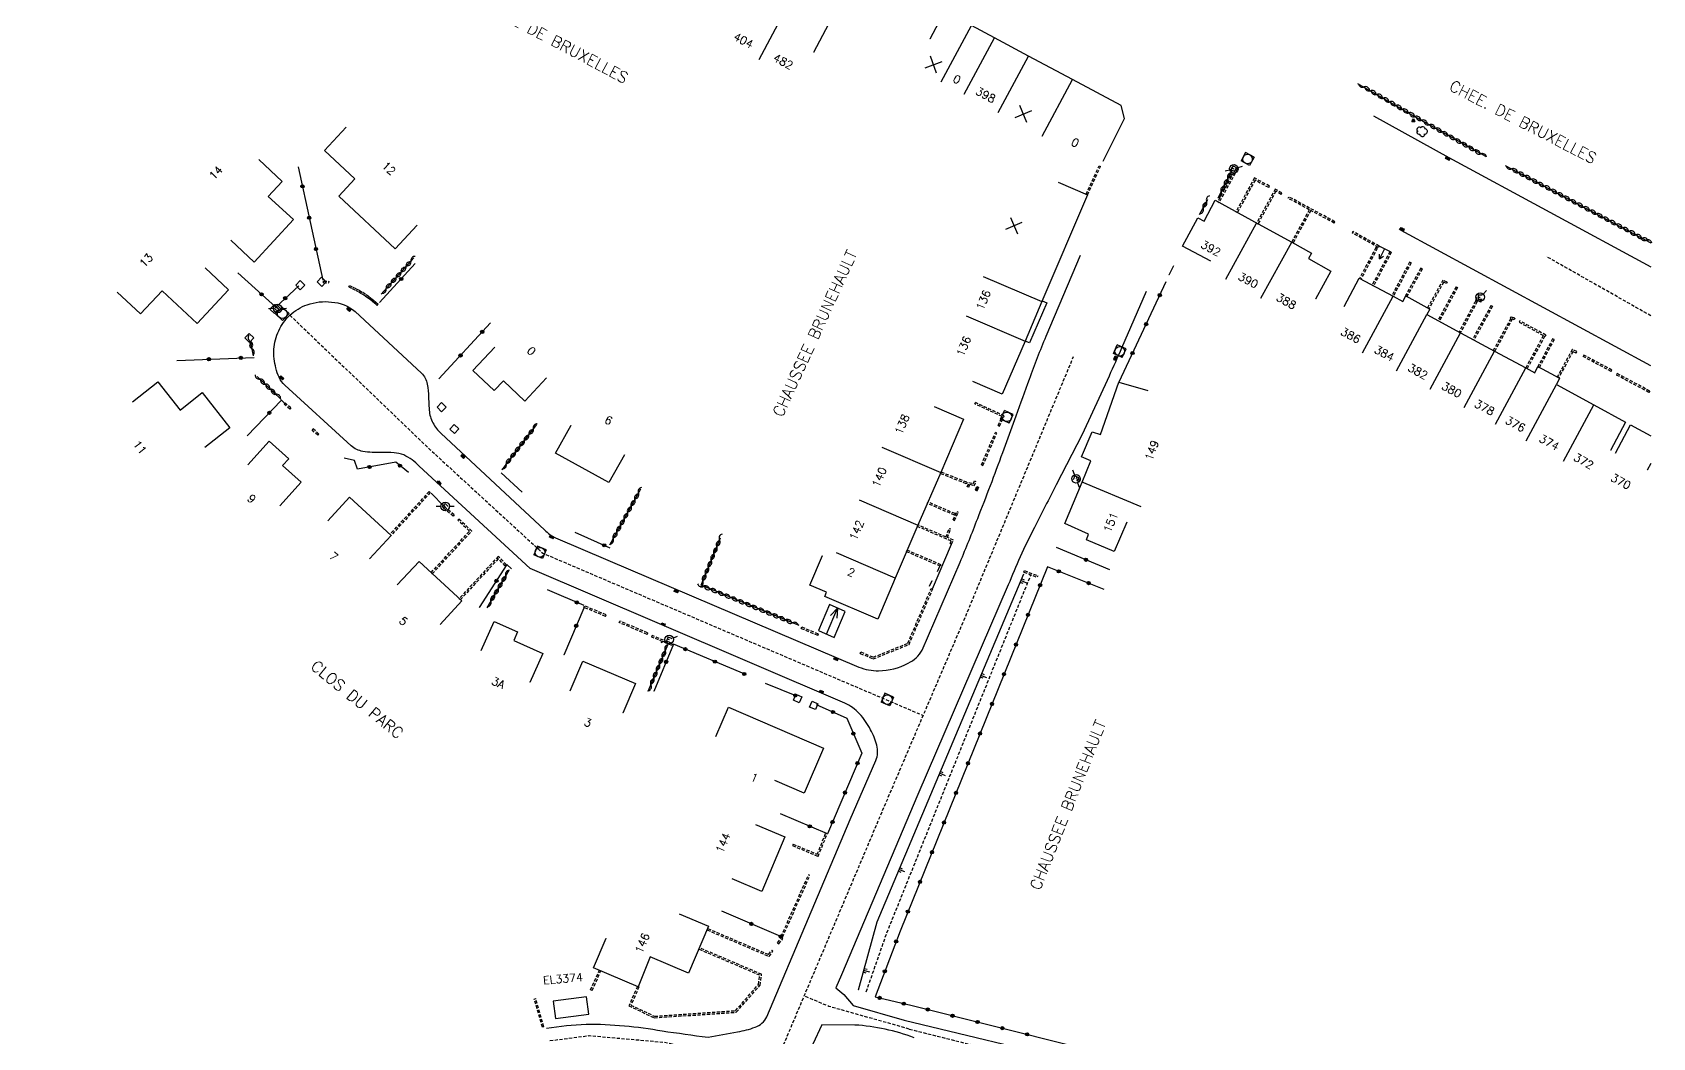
# Model space of a CAD drawing. Header units: millimetres. Extents: x 126999 to 128001, y 153000 to 154000.
# Drawn here: x 127747.2 to 128000.3, y 153275.6 to 153432.6 of the extents above; entities that cross this region are included whole.
import ezdxf
from ezdxf.enums import TextEntityAlignment as Align

# ---------------------------------------------------------------- set-up
doc = ezdxf.new("R2010")
doc.units = ezdxf.units.MM
doc.linetypes.add('DASHED', pattern=[0.75, 0.5, -0.25])
doc.layers.get('0').update_dxf_attribs({"linetype": 'CONTINUOUS'})
for name, color, linetype in [('W0001', 6, 'DASHED'), ('W0008', 7, 'CONTINUOUS'), ('W0100', 7, 'CONTINUOUS'), ('W0112', 1, 'DASHED'), ('W0211', 2, 'CONTINUOUS'), ('W0220', 5, 'DASHED'), ('W0300', 7, 'CONTINUOUS'), ('W0310', 3, 'CONTINUOUS'), ('W0322', 7, 'CONTINUOUS'), ('W0400', 7, 'CONTINUOUS'), ('W0420', 7, 'CONTINUOUS'), ('W0471', 7, 'CONTINUOUS'), ('W0851', 7, 'CONTINUOUS'), ('W0984', 7, 'CONTINUOUS'), ('W0989', 7, 'CONTINUOUS'), ('W0991', 7, 'CONTINUOUS'), ('W1102', 7, 'CONTINUOUS')]:
    doc.layers.add(name, color=color, linetype=linetype)
doc.styles.get("Standard").update_dxf_attribs({"font": 'romans.shx', "width": 0.85})

# ---------------------------------------------------------------- blocks, each defined once
blk = doc.blocks.new('t211o')
at = {"color": 0, "linetype": 'Continuous'}
for p, q in [((-0.29, 0.5), (-0.29, 0)), ((0, 1), (0, 0)), ((0.29, 0.5), (0.29, 0))]:
    blk.add_line(p, q, dxfattribs=at)
blk = doc.blocks.new('t991o')
at = {"color": 0, "linetype": 'Continuous'}
for p, q in [((-1, 1), (1, -1)), ((-1, -1), (1, 1))]:
    blk.add_line(p, q, dxfattribs=at)
blk = doc.blocks.new('t310o')
at = {"color": 0, "linetype": 'Continuous'}
for centre, start, end in [((-0.5, 0.38), 216.8699, 323.1304), ((0.5, -0.37), 36.8699, 143.1303)]:
    blk.add_arc(centre, 0.625, start, end, dxfattribs=at)
blk = doc.blocks.new('t322o')
at = {"color": 0, "linetype": 'Continuous'}
for radius in [0.25, 0.15]:
    blk.add_circle((0, 0), radius, dxfattribs=at)
blk = doc.blocks.new('T420')
for p, q in [((0.75, 0.75), (-0.75, 0.75)), ((-0.75, 0.75), (-0.75, -0.75)), ((0.75, 0.75), (0.75, -0.75)), ((0.75, -0.75), (-0.75, -0.75))]:
    blk.add_line(p, q)
blk.add_ellipse((0, 0), major_axis=(-0.53, 0.53), ratio=1, start_param=3.926991, end_param=10.210176)
blk = doc.blocks.new('T471')
for p, q in [((-0.333334, 0.333334), (-0.333334, -0.333334)), ((-0.333334, 0.333334), (0.333334, 0.333334)), ((-0.333334, 0), (0, 0)), ((0.500001, 0.500001), (1.000002, 1.000002)), ((-0.500001, -0.500001), (-1.000002, -1.000002)), ((-0.333334, -0.333334), (0.333334, -0.333334))]:
    blk.add_line(p, q)
blk.add_ellipse((0, 0), major_axis=(0.471405, 0.471405), ratio=1, start_param=5.4977871438, end_param=11.780972451)
blk = doc.blocks.new('T400')
for p, q in [((-0.15, 0.3), (0.15, 0.3)), ((-0.15, -0.25), (-0.15, 0.3)), ((-0.15, 0.15), (0.15, 0.15)), ((-0.15, 0), (0.15, 0)), ((0.15, 0.3), (0.15, -0.25)), ((-0.15, -0.15), (0.15, -0.15)), ((-0.15, -0.25), (-0.15, -0.3)), ((-0.15, -0.3), (0.15, -0.3)), ((0.15, -0.3), (0.15, -0.25))]:
    blk.add_line(p, q)
blk = doc.blocks.new('t112o')
at = {"color": 0, "linetype": 'Continuous'}
for p, q in [((-0.5, 0.5), (0.5, 0.5)), ((-0.5, -0.5), (-0.5, 0.5)), ((0.5, 0.5), (0.5, -0.5)), ((0.5, -0.5), (-0.5, -0.5))]:
    blk.add_line(p, q, dxfattribs=at)
blk = doc.blocks.new('T300')
for p, q in [((-0.8, 0.51), (-0.86, 0.34)), ((-0.86, 0.34), (-0.86, 0.17)), ((-0.86, 0.17), (-0.74, 0.06)), ((-0.69, 0.63), (-0.8, 0.51)), ((-0.8, -0.06), (-0.74, 0.06)), ((-0.74, 0.06), (-0.69, 0.11)), ((-0.57, 0.69), (-0.69, 0.63)), ((-0.46, 0.69), (-0.57, 0.69)), ((-0.29, 0.63), (-0.46, 0.69)), ((-0.29, 0.63), (-0.17, 0.74)), ((-0.23, 0.57), (-0.29, 0.63)), ((-0.17, 0.74), (-0.06, 0.8)), ((-0.06, 0.8), (0.06, 0.8)), ((0.06, 0.8), (0.23, 0.74)), ((0.23, 0.74), (0.34, 0.63)), ((0.34, 0.63), (0.4, 0.51)), ((0.46, 0.46), (0.34, 0.46)), ((0.4, 0.51), (0.4, 0.46)), ((0.57, 0.4), (0.46, 0.46)), ((0.57, 0.4), (0.69, 0.29)), ((0.69, 0.29), (0.74, 0.17)), ((0.74, 0.06), (0.69, -0.17)), ((0.74, 0.17), (0.74, 0.06)), ((-0.8, -0.17), (-0.8, -0.06)), ((-0.8, -0.23), (-0.8, -0.17)), ((-0.74, -0.34), (-0.8, -0.23)), ((-0.69, -0.4), (-0.74, -0.34)), ((-0.51, -0.46), (-0.69, -0.4)), ((-0.4, -0.46), (-0.51, -0.46)), ((-0.4, -0.46), (-0.34, -0.46)), ((-0.34, -0.46), (-0.34, -0.4)), ((-0.34, -0.51), (-0.34, -0.46)), ((-0.29, -0.63), (-0.34, -0.51)), ((-0.17, -0.74), (-0.29, -0.63)), ((-0.06, -0.8), (-0.17, -0.74)), ((0.06, -0.8), (-0.06, -0.8)), ((0.17, -0.74), (0.06, -0.8)), ((0.23, -0.69), (0.17, -0.74)), ((0.29, -0.46), (0.23, -0.46)), ((0.29, -0.63), (0.23, -0.69)), ((0.46, -0.4), (0.29, -0.46)), ((0.34, -0.51), (0.29, -0.63)), ((0.34, -0.51), (0.34, -0.46)), ((0.57, -0.34), (0.46, -0.4)), ((0.63, -0.29), (0.57, -0.34)), ((0.69, -0.17), (0.63, -0.29))]:
    blk.add_line(p, q)
blk = doc.blocks.new('T851')
for p, q in [((-0.25, -0.15), (0, 0.32)), ((0, 0.32), (0.25, -0.15)), ((-0.25, -0.15), (0.25, -0.15))]:
    blk.add_line(p, q)
for major_axis in [(-0.106, 0.106), (-0.0354, 0.0354), (-0.0236, 0.0236)]:
    blk.add_ellipse((0, 0), major_axis=major_axis, ratio=1, start_param=3.926991, end_param=10.210176)

msp = doc.modelspace()

# ---------------------------------------------------------------- linework, layer by layer
at = {"layer": 'W0001', "flags": 128}
for points in [[(128000, 153388.32), (127983.76, 153397.54), (127983.76, 153397.54), (127983.76, 153397.54)], [(127787.38, 153388.43), (127809.3, 153367.41), (127826.89, 153351.26), (127875.16, 153330.67), (127886.32, 153325.91), (127886.32, 153325.91)], [(127747.15, 153000), (127793.26, 153107.71), (127823.53, 153178.23), (127862.83, 153270.5), (127867.73, 153282.11), (127880.22, 153311.63), (127892.87, 153341.22), (127909.81, 153381.98)], [(127884.15, 153276.94), (127871.58, 153280.48), (127867.73, 153282.11), (127867.73, 153282.11)], [(127828, 153275.13), (127834.15, 153275.92), (127845.8, 153274.89), (127853.59, 153273.43), (127862.83, 153270.5), (127862.83, 153270.5)]]:
    msp.add_lwpolyline(points, dxfattribs=at)
at = {"layer": 'W0001'}
msp.add_lwpolyline([(127884.15, 153276.94), (127909.97, 153270.46), (127948.17, 153261.25), (127978.7, 153253.83), (128000, 153248)], dxfattribs=at)
at = {"layer": 'W0008', "flags": 128}
for points in [[(127956.65, 153419.54), (127968.45, 153413.06), (128000, 153395.97)], [(128000, 153380.53), (127961.01, 153401.67), (127960.65, 153401.86), (127960.65, 153401.86)], [(127904.89, 153390.65), (127905.61, 153390.35), (127902.9, 153384.1), (127902.23, 153384.38), (127902.23, 153384.38)], [(127887.79, 153345.69), (127890.75, 153352.67), (127890.75, 153352.67)], [(127883.36, 153278.34), (127910.17, 153271.87), (127949.67, 153262.36), (127981.08, 153254.51), (128000, 153249.5)]]:
    msp.add_lwpolyline(points, dxfattribs=at)
for points in [[(127827.49, 153277.07, -0.0256), (127833.67, 153277.72, -0.0445), (127845.54, 153276.65, 0.0027), (127852.7, 153275.67, 0.0046), (127857.33, 153276.51, 0.0504), (127860.05, 153277.23, 0.1998), (127861.89, 153278.87), (127874.93, 153309.66), (127878.93, 153318.88, 0.1613), (127879.07, 153321.26, 0.0669), (127878.1, 153323.68, 0.0633), (127876.37, 153326.18, 0.1057), (127874.05, 153327.85), (127844.76, 153340.39), (127824.9, 153348.89), (127807.6, 153364.85, 0.0908), (127805.16, 153366.59, 0.0682), (127803.65, 153366.94, 0.0295), (127801.7, 153366.99, -0.0585), (127798.77, 153367.16, -0.1307), (127796.97, 153368), (127786.58, 153377.47, -0.1449), (127785.2, 153380.18, -0.0791), (127784.88, 153383.11, -0.0927), (127785.64, 153386, -0.0947), (127787.38, 153388.43, -0.1037), (127790.09, 153390.06, -0.1126), (127793.9, 153390.48, -0.1589), (127797.56, 153389), (127807.92, 153379.38, -0.1457), (127808.85, 153377.65, -0.0468), (127809.05, 153375.61), (127809.15, 153373.6, 0.1092), (127809.71, 153371.61, 0.0832), (127811, 153369.96), (127827.18, 153354.88, 0.0867), (127828.89, 153353.64), (127837.03, 153350.18), (127876.28, 153333.48, 0.0998), (127879.35, 153332.89, 0.1251), (127883.97, 153334.1, 0.1663), (127886.14, 153336.12), (127892.08, 153349.85, 0.0095), (127894.83, 153356.68, 0.0063), (127898.75, 153366.99), (127900.82, 153372.72, -0.0023), (127902.91, 153378.45, -0.0115), (127905.52, 153385.15), (127910.88, 153397.8)], [(127921.14, 153392.12), (127917.32, 153383.28, -0.0061), (127915.35, 153378.91), (127911.15, 153369.8), (127907.1, 153361.95, 0.0022), (127903.69, 153355.27, 0.0116), (127901.46, 153350.68, 0.0035), (127899.6, 153346.31), (127885.5, 153313.59), (127873.56, 153285.43), (127872.69, 153283.37), (127873.91, 153282.36), (127875.37, 153280.63), (127883.36, 153278.34), (127883.36, 153278.34)], [(127884.93, 153275.55, 0.0788), (127875.64, 153277.57), (127870.48, 153277.59), (127869.05, 153274.56), (127842.5, 153212.68), (127816.15, 153150.96), (127801.27, 153116.18), (127799.38, 153111.8, 0.185), (127799.56, 153110.4, 0.0278), (127800.39, 153108.15, 0.089), (127802.78, 153105.15, 0.0646), (127812.11, 153098.98), (127812.11, 153098.98)]]:
    msp.add_lwpolyline(points, format="xyb", dxfattribs=at)
at = {"layer": 'W0100'}
for p, q in [((127957.61, 153397.24), (127957.58, 153397.97)), ((127958.39, 153398.78), (127957.61, 153397.24)), ((127957.61, 153397.24), (127958.22, 153397.64)), ((127871.19, 153338.62), (127872.91, 153342.69)), ((127872.91, 153342.69), (127871.81, 153341.53)), ((127872.91, 153342.69), (127872.84, 153341.09))]:
    msp.add_line(p, q, dxfattribs=at)
at = {"layer": 'W0100', "flags": 128}
for points in [[(127856.7, 153436.11), (127859.05, 153440.52), (127865.39, 153437.16), (127871.53, 153433.87), (127869.18, 153429.46), (127869.18, 153429.46)], [(127914.44, 153412.48), (127917.74, 153419.12), (127917.25, 153421.18), (127909.63, 153425.22), (127902.76, 153428.88), (127897.44, 153431.73), (127893.84, 153433.68), (127889.7, 153435.93), (127887.34, 153431.53), (127887.34, 153431.53)], [(127796.18, 153417.79), (127792.77, 153414.14), (127797.53, 153409.7), (127795.04, 153407.02), (127803.84, 153398.81), (127807.25, 153402.47), (127807.25, 153402.47)], [(127778.16, 153400.14), (127781.82, 153396.73), (127787.92, 153403.36), (127783.99, 153406.98), (127786.17, 153409.32), (127782.51, 153412.73), (127782.51, 153412.73)], [(127907.39, 153409.19), (127911.99, 153407.22), (127904.85, 153390.56), (127902.23, 153384.37), (127898.68, 153376.08), (127894.09, 153378.05), (127894.09, 153378.05)], [(127931.23, 153396.84), (127926.83, 153399.2), (127929.2, 153403.61), (127930.19, 153403.1), (127931.95, 153406.37), (127938.63, 153402.7), (127943.9, 153399.84), (127947, 153398.11), (127946.52, 153397.26), (127950.02, 153395.3), (127947.62, 153390.91), (127947.62, 153390.91)], [(127959.23, 153398.35), (127957.55, 153399.22), (127957.55, 153399.22)], [(127774.14, 153395.81), (127777.79, 153392.39), (127772.88, 153387.14), (127767.42, 153392.23), (127764.05, 153388.63), (127760.4, 153392.04), (127760.4, 153392.04)], [(127952.06, 153389.79), (127954.43, 153394.19), (127959.72, 153391.37), (127961.23, 153390.55), (127961.71, 153391.47), (127965.48, 153389.36), (127965.02, 153388.53), (127970.28, 153385.69), (127975.58, 153382.8), (127980.45, 153380.2), (127981.88, 153379.42), (127982.36, 153380.4), (127985.71, 153378.57), (127985.28, 153377.61), (127991.11, 153374.42), (127996.06, 153371.71), (127993.68, 153367.31), (127993.68, 153367.31)], [(127819.39, 153383.43), (127815.96, 153379.79), (127819.31, 153376.64), (127820.73, 153378.15), (127824.06, 153375.02), (127827.48, 153378.66), (127827.48, 153378.66)], [(127762.81, 153374.91), (127766.74, 153378.01), (127770.22, 153373.59), (127773.69, 153376.33), (127778.01, 153370.85), (127774.08, 153367.76), (127774.08, 153367.76)], [(127918.11, 153356.1), (127916.14, 153351.5), (127911.82, 153353.35), (127912.16, 153354.24), (127908.43, 153355.88), (127911.14, 153362.33), (127912.53, 153365.66), (127911.05, 153366.29), (127912.71, 153370.23), (127914, 153369.8), (127916.9, 153377.98), (127921.42, 153376.65), (127921.42, 153376.65)], [(127888.02, 153374.15), (127892.62, 153372.18), (127889.05, 153363.88), (127885.5, 153355.64), (127881.96, 153347.36), (127879.24, 153340.94), (127870.93, 153344.47), (127871.22, 153345.17), (127868.62, 153346.28), (127870.58, 153350.88), (127870.58, 153350.88)], [(127839.63, 153366.64), (127837.2, 153362.27), (127828.89, 153366.89), (127831.32, 153371.26), (127831.32, 153371.26)], [(127994.45, 153366.87), (127996.8, 153371.28), (128000, 153369.58)], [(127780.79, 153365.05), (127784.14, 153368.76), (127787.19, 153366), (127786.25, 153364.96), (127789.15, 153362.33), (127785.8, 153358.63), (127785.8, 153358.63)], [(128000, 153365.26), (127999.44, 153364.21), (127999.44, 153364.21)], [(127793.33, 153356.3), (127796.71, 153359.99), (127803.2, 153354.03), (127799.82, 153350.35), (127799.82, 153350.35)], [(127804.16, 153346.3), (127807.55, 153349.97), (127814.23, 153343.8), (127810.83, 153340.13), (127810.83, 153340.13)], [(127869.98, 153339.16), (127872.4, 153338.08), (127874.12, 153342.15), (127871.7, 153343.22), (127869.98, 153339.16), (127869.98, 153339.16)], [(127817.24, 153336.04), (127819.27, 153340.61), (127822.94, 153338.98), (127822.34, 153337.64), (127826.91, 153335.61), (127824.88, 153331.04), (127824.88, 153331.04)], [(127831.19, 153329.78), (127833.15, 153334.38), (127841.37, 153330.89), (127839.41, 153326.28), (127839.41, 153326.28)], [(127853.9, 153322.64), (127855.89, 153327.23), (127870.73, 153320.81), (127867.73, 153313.79), (127863.14, 153315.77), (127863.14, 153315.77)], [(127860.1, 153308.91), (127864.7, 153306.95), (127861.09, 153298.44), (127856.49, 153300.39), (127856.49, 153300.39)], [(127848.2, 153294.95), (127852.8, 153292.99), (127849.67, 153285.65), (127843.64, 153288.22), (127841.79, 153283.56), (127834.83, 153286.52), (127836.78, 153291.12), (127836.78, 153291.12)], [(127828.85, 153278.6), (127834.08, 153279.29), (127833.73, 153281.97), (127828.49, 153281.29), (127828.85, 153278.6), (127828.85, 153278.6)]]:
    msp.add_lwpolyline(points, dxfattribs=at)
at = {"layer": 'W0112'}
for p, q in [((127911.76, 153407.33), (127913.81, 153411.76)), ((127911.99, 153407.23), (127914.04, 153411.65)), ((127935.2, 153411.38), (127932.33, 153406.16)), ((127935.42, 153411.26), (127932.55, 153406.04)), ((127938.07, 153409.85), (127935.18, 153404.59)), ((127940.42, 153408.57), (127938.07, 153409.85)), ((127938.17, 153409.51), (127935.4, 153404.47)), ((127940.3, 153408.35), (127938.17, 153409.51)), ((127941.31, 153408.12), (127938.4, 153402.82)), ((127941.41, 153407.78), (127938.62, 153402.7)), ((127942.37, 153407.51), (127941.31, 153408.12)), ((127942.24, 153407.29), (127941.41, 153407.78)), ((127946.63, 153404.9), (127943.32, 153406.69)), ((127950.64, 153403.02), (127943.44, 153406.91)), ((127946.63, 153404.9), (127943.89, 153399.85)), ((127946.85, 153404.79), (127944.11, 153399.73)), ((127950.52, 153402.8), (127946.85, 153404.79)), ((127957.43, 153399), (127953.31, 153401.29)), ((127957.55, 153399.22), (127953.43, 153401.51)), ((127957.04, 153398.97), (127954.47, 153394.17)), ((127957.26, 153398.85), (127954.69, 153394.05)), ((127959.23, 153398.35), (127956.44, 153393.12)), ((127959.45, 153398.24), (127956.66, 153393)), ((127962.31, 153396.71), (127959.52, 153391.47)), ((127962.53, 153396.59), (127959.74, 153391.36)), ((127964.06, 153395.77), (127961.68, 153391.48)), ((127964.28, 153395.65), (127961.89, 153391.36)), ((127792.62, 153393.48), (127793.43, 153393.46)), ((127792.63, 153393.73), (127793.44, 153393.71)), ((127796.57, 153392.84), (127797.1, 153392.59)), ((127796.68, 153393.07), (127797.21, 153392.82)), ((127797.1, 153392.59), (127797.62, 153392.34)), ((127797.21, 153392.82), (127797.74, 153392.56)), ((127797.62, 153392.34), (127798.14, 153392.07)), ((127797.74, 153392.56), (127798.26, 153392.29)), ((127798.14, 153392.07), (127798.64, 153391.78)), ((127798.26, 153392.29), (127798.77, 153392)), ((127967.52, 153393.9), (127965.11, 153389.57)), ((127967.62, 153393.57), (127965.33, 153389.45)), ((127969.56, 153392.85), (127966.73, 153387.61)), ((127969.78, 153392.73), (127966.95, 153387.49)), ((127968.18, 153393.58), (127967.52, 153393.9)), ((127968.07, 153393.35), (127967.62, 153393.57)), ((127798.64, 153391.78), (127799.13, 153391.47)), ((127798.77, 153392), (127799.27, 153391.68)), ((127799.13, 153391.47), (127799.52, 153391.2)), ((127799.27, 153391.68), (127799.67, 153391.4)), ((127799.52, 153391.2), (127799.9, 153390.9)), ((127799.67, 153391.4), (127800.05, 153391.09)), ((127799.9, 153390.9), (127800.26, 153390.59)), ((127800.05, 153391.09), (127800.43, 153390.78)), ((127800.26, 153390.59), (127800.63, 153390.28)), ((127800.43, 153390.78), (127800.79, 153390.46)), ((127800.63, 153390.28), (127800.99, 153389.96)), ((127800.79, 153390.46), (127801.15, 153390.14)), ((127972.62, 153390.62), (127970.03, 153385.82)), ((127972.86, 153390.54), (127970.25, 153385.7)), ((127975.02, 153389.93), (127972.15, 153384.67)), ((127975.24, 153389.81), (127972.37, 153384.55)), ((127972.7, 153391.11), (127972.62, 153390.62)), ((127973.54, 153390.7), (127972.7, 153391.11)), ((127972.89, 153390.74), (127972.86, 153390.54)), ((127973.44, 153390.47), (127972.89, 153390.74)), ((127978.1, 153387.91), (127975.38, 153382.91)), ((127978.34, 153387.83), (127975.6, 153382.79)), ((127978.1, 153387.91), (127978.03, 153387.93)), ((127978.72, 153387.96), (127978.12, 153388.17)), ((127978.64, 153387.72), (127978.34, 153387.83)), ((127983.18, 153385.24), (127979.4, 153387.33)), ((127983.59, 153385.3), (127979.52, 153387.55)), ((127983.18, 153385.24), (127980.45, 153380.2)), ((127983.4, 153385.12), (127980.67, 153380.08)), ((127984.65, 153384.74), (127982.36, 153380.4)), ((127984.87, 153384.63), (127982.58, 153380.28)), ((127983.47, 153385.08), (127983.4, 153385.12)), ((127987.71, 153383.06), (127985.36, 153378.76)), ((127987.82, 153382.74), (127985.58, 153378.64)), ((127988.44, 153382.74), (127987.71, 153383.06)), ((127988.34, 153382.51), (127987.82, 153382.74)), ((127993.79, 153379.63), (127989.41, 153381.97)), ((127993.91, 153379.85), (127989.53, 153382.19)), ((127999.7, 153376.36), (127994.61, 153379.09)), ((127999.82, 153376.58), (127994.73, 153379.32)), ((127787.37, 153373.74), (127786.51, 153374.52)), ((127787.53, 153373.93), (127786.68, 153374.7)), ((127898.66, 153372.61), (127894.38, 153374.56)), ((127898.99, 153372.73), (127894.48, 153374.79)), ((127898.01, 153371.19), (127898.66, 153372.61)), ((127898.24, 153371.09), (127898.99, 153372.73)), ((127791.75, 153369.67), (127790.84, 153370.5)), ((127791.92, 153369.86), (127791.01, 153370.69)), ((127895.41, 153365.05), (127897.59, 153370.1)), ((127895.64, 153364.95), (127897.82, 153370)), ((127889.03, 153363.71), (127893.11, 153362.11)), ((127889.12, 153363.94), (127893.2, 153362.35)), ((127893.19, 153361.64), (127893.46, 153362.32)), ((127893.43, 153361.55), (127893.61, 153362.01)), ((127893.46, 153362.32), (127894.13, 153362.11)), ((127893.61, 153362.01), (127894.27, 153361.8)), ((127894.13, 153362.11), (127894.33, 153362.53)), ((127894.27, 153361.8), (127894.56, 153362.43)), ((127910.35, 153362.63), (127911.13, 153362.31)), ((127910.44, 153362.87), (127911.22, 153362.54)), ((127809.13, 153360.88), (127803.01, 153354.21)), ((127809.31, 153360.72), (127803.19, 153354.04)), ((127891.29, 153357.43), (127887.06, 153359.25)), ((127812.9, 153357.03), (127811.4, 153358.28)), ((127813.06, 153357.22), (127811.56, 153358.47)), ((127891.2, 153357.2), (127886.96, 153359.02)), ((127891, 153356.46), (127891.57, 153357.77)), ((127891.23, 153356.36), (127891.8, 153357.67)), ((127809.44, 153348.22), (127815.43, 153354.7)), ((127809.63, 153348.05), (127815.79, 153354.71)), ((127815.43, 153354.7), (127813.6, 153356.4)), ((127815.79, 153354.71), (127813.77, 153356.58)), ((127889.99, 153353.46), (127885.41, 153355.43)), ((127889.86, 153353.79), (127885.51, 153355.66)), ((127889.86, 153353.78), (127890.38, 153355.08)), ((127890.09, 153353.69), (127890.61, 153354.99)), ((127889.09, 153349.46), (127883.82, 153351.71)), ((127890.7, 153353.16), (127890, 153353.46)), ((127891.04, 153353.29), (127890.09, 153353.69)), ((127890.53, 153352.77), (127890.7, 153353.16)), ((127890.75, 153352.67), (127891.04, 153353.29)), ((127819.93, 153350.76), (127813.83, 153344.17)), ((127819.94, 153350.4), (127814.01, 153344)), ((127819.76, 153350.58), (127819.75, 153350.59)), ((127821.21, 153349.46), (127819.93, 153350.76)), ((127821.03, 153349.29), (127819.94, 153350.4)), ((127820.12, 153350.59), (127820.11, 153350.59)), ((127888.99, 153349.23), (127883.73, 153351.48)), ((127902.05, 153348.3), (127904.12, 153347.5)), ((127902.14, 153348.53), (127904.21, 153347.73)), ((127883.92, 153337.19), (127887.57, 153345.76)), ((127884.11, 153337), (127887.8, 153345.67)), ((127836.7, 153341.39), (127833.3, 153342.8)), ((127836.8, 153341.62), (127833.4, 153343.03)), ((127843.17, 153338.58), (127838.83, 153340.43)), ((127843.26, 153338.81), (127838.93, 153340.66)), ((127867.26, 153339.51), (127869.88, 153338.41)), ((127867.35, 153339.74), (127869.98, 153338.64)), ((127847.03, 153336.84), (127843.91, 153338.16)), ((127847.13, 153337.07), (127844, 153338.39)), ((127878.52, 153334.75), (127884.11, 153337)), ((127878.53, 153335.02), (127883.92, 153337.19)), ((127876.49, 153335.6), (127878.52, 153334.75)), ((127876.59, 153335.83), (127878.53, 153335.02)), ((127869.77, 153304.23), (127871.08, 153307.51)), ((127869.9, 153303.91), (127871.31, 153307.41)), ((127865.9, 153305.59), (127869.9, 153303.91)), ((127866, 153305.82), (127869.77, 153304.23)), ((127864.13, 153291.41), (127868.39, 153301.02)), ((127864.36, 153291.31), (127868.62, 153300.92)), ((127852.56, 153292.42), (127862.24, 153288.29)), ((127852.66, 153292.65), (127862.16, 153288.59)), ((127863.57, 153290.41), (127864.19, 153291.22)), ((127863.76, 153290.25), (127864.39, 153291.06)), ((127860.79, 153285.34), (127851.27, 153289.4)), ((127861.06, 153285.49), (127851.37, 153289.63)), ((127862.16, 153288.59), (127862.66, 153289.24)), ((127862.24, 153288.29), (127862.85, 153289.09)), ((127834.36, 153283.06), (127835.74, 153286.13)), ((127834.59, 153282.96), (127835.97, 153286.03)), ((127841.68, 153283.61), (127840.34, 153280.57)), ((127841.91, 153283.51), (127840.66, 153280.69)), ((127856.99, 153279.81), (127860.59, 153283.9)), ((127857.11, 153279.57), (127860.83, 153283.79)), ((127860.59, 153283.9), (127860.79, 153285.34)), ((127860.83, 153283.79), (127861.06, 153285.49)), ((127826.82, 153277.24), (127825.55, 153281.62)), ((127827.06, 153277.31), (127825.79, 153281.69)), ((127840.66, 153280.69), (127844.35, 153278.94)), ((127840.34, 153280.57), (127844.3, 153278.69)), ((127844.3, 153278.69), (127857.11, 153279.57)), ((127844.35, 153278.94), (127856.99, 153279.81))]:
    msp.add_line(p, q, dxfattribs=at)
for points in [[(127913.81, 153411.76), (127914.04, 153411.65)], [(127935.42, 153411.26), (127935.2, 153411.38)], [(127911.99, 153407.23), (127911.76, 153407.33)], [(127940.3, 153408.35), (127940.42, 153408.57)], [(127942.24, 153407.29), (127942.37, 153407.51)], [(127932.33, 153406.16), (127932.55, 153406.04)], [(127943.32, 153406.69), (127943.44, 153406.91)], [(127935.18, 153404.59), (127935.4, 153404.47)], [(127938.4, 153402.82), (127938.62, 153402.7)], [(127950.52, 153402.8), (127950.64, 153403.02)], [(127943.89, 153399.85), (127944.11, 153399.73)], [(127953.43, 153401.51), (127953.31, 153401.29)], [(127957.26, 153398.85), (127957.04, 153398.97)], [(127957.55, 153399.22), (127957.43, 153399)], [(127959.45, 153398.24), (127959.23, 153398.35)], [(127962.53, 153396.59), (127962.31, 153396.71)], [(127964.28, 153395.65), (127964.06, 153395.77)], [(127792.62, 153393.48), (127792.63, 153393.73)], [(127793.44, 153393.71), (127793.43, 153393.46)], [(127796.57, 153392.84), (127796.68, 153393.07)], [(127954.69, 153394.05), (127954.47, 153394.17)], [(127956.44, 153393.12), (127956.66, 153393)], [(127968.18, 153393.58), (127968.07, 153393.35)], [(127969.56, 153392.85), (127969.78, 153392.73)], [(127800.99, 153389.96), (127801.15, 153390.14)], [(127959.74, 153391.36), (127959.52, 153391.47)], [(127961.68, 153391.48), (127961.89, 153391.36)], [(127965.33, 153389.45), (127965.11, 153389.57)], [(127973.44, 153390.47), (127973.54, 153390.7)], [(127975.02, 153389.93), (127975.24, 153389.81)], [(127966.73, 153387.61), (127966.95, 153387.49)], [(127978.12, 153388.17), (127978.03, 153387.93)], [(127978.72, 153387.96), (127978.64, 153387.72)], [(127979.52, 153387.55), (127979.4, 153387.33)], [(127970.03, 153385.82), (127970.25, 153385.7)], [(127972.15, 153384.67), (127972.37, 153384.55)], [(127983.59, 153385.3), (127983.47, 153385.08)], [(127984.87, 153384.63), (127984.65, 153384.74)], [(127975.6, 153382.79), (127975.38, 153382.91)], [(127988.34, 153382.51), (127988.44, 153382.74)], [(127989.53, 153382.19), (127989.41, 153381.97)], [(127980.67, 153380.08), (127980.45, 153380.2)], [(127982.36, 153380.4), (127982.58, 153380.28)], [(127993.79, 153379.63), (127993.91, 153379.85)], [(127985.58, 153378.64), (127985.36, 153378.76)], [(127994.73, 153379.32), (127994.61, 153379.09)], [(127786.68, 153374.7), (127786.51, 153374.52)], [(127894.38, 153374.56), (127894.48, 153374.79)], [(127999.82, 153376.58), (127999.7, 153376.36)], [(127787.53, 153373.93), (127787.37, 153373.74)], [(127791.01, 153370.69), (127790.84, 153370.5)], [(127791.75, 153369.67), (127791.92, 153369.86)], [(127897.82, 153370), (127897.59, 153370.1)], [(127898.01, 153371.19), (127898.24, 153371.09)], [(127895.41, 153365.05), (127895.64, 153364.95)], [(127889.03, 153363.71), (127889.12, 153363.94)], [(127893.11, 153362.11), (127893.2, 153362.35)], [(127894.33, 153362.53), (127894.56, 153362.43)], [(127910.35, 153362.63), (127910.44, 153362.87)], [(127911.22, 153362.54), (127911.13, 153362.31)], [(127809.31, 153360.72), (127809.13, 153360.88)], [(127886.96, 153359.02), (127887.06, 153359.25)], [(127893.43, 153361.55), (127893.19, 153361.64)], [(127811.56, 153358.47), (127811.4, 153358.28)], [(127813.06, 153357.22), (127812.9, 153357.03)], [(127891.29, 153357.43), (127891.2, 153357.2)], [(127891.57, 153357.77), (127891.8, 153357.67)], [(127803.01, 153354.21), (127803.19, 153354.04)], [(127813.77, 153356.58), (127813.6, 153356.4)], [(127890.61, 153354.99), (127890.38, 153355.08)], [(127891, 153356.46), (127891.23, 153356.36)], [(127883.73, 153351.48), (127883.82, 153351.71)], [(127890.53, 153352.77), (127890.75, 153352.67)], [(127821.21, 153349.46), (127821.03, 153349.29)], [(127889.09, 153349.46), (127888.99, 153349.23)], [(127809.44, 153348.22), (127809.63, 153348.05)], [(127902.05, 153348.3), (127902.14, 153348.53)], [(127904.21, 153347.73), (127904.12, 153347.5)], [(127813.83, 153344.17), (127814.01, 153344)], [(127887.57, 153345.76), (127887.8, 153345.67)], [(127833.3, 153342.8), (127833.4, 153343.03)], [(127836.7, 153341.39), (127836.8, 153341.62)], [(127838.83, 153340.43), (127838.93, 153340.66)], [(127867.26, 153339.51), (127867.35, 153339.74)], [(127843.26, 153338.81), (127843.17, 153338.58)], [(127843.91, 153338.16), (127844, 153338.39)], [(127847.13, 153337.07), (127847.03, 153336.84)], [(127869.88, 153338.41), (127869.98, 153338.64)], [(127876.49, 153335.6), (127876.59, 153335.83)], [(127871.08, 153307.51), (127871.31, 153307.41)], [(127866, 153305.82), (127865.9, 153305.59)], [(127868.62, 153300.92), (127868.39, 153301.02)], [(127852.56, 153292.42), (127852.66, 153292.65)], [(127864.13, 153291.41), (127864.36, 153291.31)], [(127864.39, 153291.06), (127864.19, 153291.22)], [(127851.27, 153289.4), (127851.37, 153289.63)], [(127862.66, 153289.24), (127862.85, 153289.09)], [(127863.57, 153290.41), (127863.76, 153290.25)], [(127835.94, 153286.04), (127835.97, 153286.03)], [(127841.91, 153283.51), (127841.79, 153283.56)], [(127825.55, 153281.62), (127825.79, 153281.69)], [(127834.59, 153282.96), (127834.36, 153283.06)], [(127827.06, 153277.31), (127826.82, 153277.24)]]:
    msp.add_lwpolyline(points, dxfattribs=at)
at = {"layer": 'W0211', "flags": 128}
msp.add_lwpolyline([(127902, 153347.99), (127879.07, 153293.65), (127876.17, 153283.02), (127876.17, 153283.02)], dxfattribs=at)
at = {"layer": 'W0220', "flags": 128}
msp.add_lwpolyline([(127877.43, 153282.78), (127880.62, 153291.9), (127903.12, 153347.83), (127903.12, 153347.83)], dxfattribs=at)
at = {"layer": 'W0310', "flags": 128}
for points in [[(127954.18, 153424.63), (127964.39, 153418.74), (127964.39, 153418.74)], [(127974.19, 153413.19), (127964.39, 153418.74), (127964.39, 153418.74)], [(127934.59, 153411.06), (127932.33, 153406.69), (127932.33, 153406.69)], [(127977.25, 153411.8), (128000, 153399.74)], [(127929.5, 153404.14), (127930.77, 153406.5), (127930.77, 153406.5)], [(127806.74, 153397.37), (127801.65, 153391.73), (127801.65, 153391.73)], [(127781.68, 153382.06), (127781.21, 153384.4), (127781.21, 153384.4)], [(127786.04, 153375.28), (127782.25, 153378.85), (127782.25, 153378.85)], [(127825.93, 153371.35), (127820.47, 153364.28), (127820.47, 153364.28)], [(127837.34, 153352.55), (127842.2, 153361.29), (127842.2, 153361.29)], [(127866.96, 153339.94), (127851.61, 153346.25), (127854.64, 153353.65), (127854.64, 153353.65)], [(127888.56, 153348.39), (127888.89, 153349.24), (127888.89, 153349.24)], [(127818.18, 153342.74), (127821.63, 153348.59), (127821.63, 153348.59)], [(127887.3, 153346.09), (127887.73, 153347.01), (127887.73, 153347.01)], [(127846.43, 153337.02), (127843.32, 153329.65), (127843.32, 153329.65)]]:
    msp.add_lwpolyline(points, dxfattribs=at)
at = {"layer": 'W0322'}
msp.add_line((127884.38, 153280.65), (127910.31, 153274.17), dxfattribs=at)
at = {"layer": 'W0322', "flags": 128}
for points in [[(127788.68, 153411.6), (127792.5, 153393.87), (127792.5, 153393.87)], [(127779.23, 153395.03), (127785.16, 153389.7), (127788.77, 153393.01), (127788.77, 153393.01)], [(127801.4, 153390.39), (127806.97, 153396.48), (127806.97, 153396.48)], [(127925.42, 153396.14), (127924.71, 153394.68), (127924.71, 153394.68)], [(127924.23, 153393.63), (127916.9, 153377.98), (127916.9, 153377.98)], [(127818.73, 153387.23), (127810.65, 153378.46), (127810.65, 153378.46)], [(127769.73, 153381.34), (127781.78, 153381.84), (127781.78, 153381.84)], [(127786.57, 153374.64), (127786.05, 153375.14), (127780.71, 153369.56), (127780.71, 153369.56)], [(127805.89, 153363.84), (127803.94, 153365.45), (127797.94, 153364.39), (127797.47, 153365.74), (127795.85, 153366.07), (127795.85, 153366.07)], [(127820.38, 153363.83), (127823.68, 153360.8), (127823.68, 153360.8)], [(127811.46, 153358.56), (127809.45, 153360.61), (127809.45, 153360.61)], [(127831.91, 153354.52), (127837.36, 153352.09), (127837.36, 153352.09)], [(127915.5, 153348.68), (127907.13, 153352.13), (127907.13, 153352.13)], [(127822.02, 153348.81), (127821.29, 153349.47), (127816.94, 153342.75), (127816.94, 153342.75)], [(127914.59, 153345.61), (127905.74, 153349.12), (127882.7, 153292.24), (127878.79, 153281.98), (127884.38, 153280.65), (127884.38, 153280.65)], [(127833.36, 153343.07), (127827.62, 153345.54), (127827.62, 153345.54)], [(127833.29, 153342.68), (127830.16, 153335.31), (127830.16, 153335.31)], [(127858.71, 153332.24), (127847.32, 153337.04), (127844.21, 153329.67), (127844.21, 153329.67)], [(127866.59, 153328.93), (127861.7, 153330.88), (127861.7, 153330.88)], [(127869.6, 153327.61), (127874.37, 153325.51), (127876.72, 153320.05), (127871.38, 153307.42), (127864.01, 153310.54), (127864.01, 153310.54)], [(127864.07, 153291.4), (127854.87, 153295.33), (127854.87, 153295.33)]]:
    msp.add_lwpolyline(points, dxfattribs=at)
at = {"layer": 'W1102', "flags": 128}
for points in [[(127860.69, 153428.34), (127865.39, 153437.16), (127865.39, 153437.16)], [(127889.12, 153424.87), (127893.84, 153433.68), (127893.84, 153433.68)], [(127892.72, 153422.92), (127897.44, 153431.73), (127897.44, 153431.73)], [(127898.04, 153420.07), (127902.76, 153428.88), (127902.76, 153428.88)], [(127904.91, 153416.4), (127909.63, 153425.22), (127909.63, 153425.22)], [(127933.59, 153394.06), (127938.4, 153402.82), (127938.4, 153402.82)], [(127939.08, 153391.08), (127943.89, 153399.85), (127943.89, 153399.85)], [(127895.66, 153394.49), (127904.85, 153390.56), (127904.85, 153390.56)], [(127954.97, 153382.57), (127959.72, 153391.37), (127959.72, 153391.37)], [(127893.03, 153388.3), (127902.23, 153384.37), (127902.23, 153384.37)], [(127960.27, 153379.73), (127965.02, 153388.53), (127965.02, 153388.53)], [(127965.53, 153376.89), (127970.28, 153385.69), (127970.28, 153385.69)], [(127970.82, 153374.01), (127975.58, 153382.8), (127975.58, 153382.8)], [(127975.7, 153371.4), (127980.45, 153380.2), (127980.45, 153380.2)], [(127980.53, 153368.81), (127985.28, 153377.61), (127985.28, 153377.61)], [(127986.36, 153365.62), (127991.11, 153374.42), (127991.11, 153374.42)], [(127879.86, 153367.82), (127889.05, 153363.88), (127889.05, 153363.88)], [(127920.36, 153358.47), (127911.14, 153362.33), (127911.14, 153362.33)], [(127876.32, 153359.59), (127885.5, 153355.64), (127885.5, 153355.64)]]:
    msp.add_lwpolyline(points, dxfattribs=at)
at = {"layer": 'W1102'}
msp.add_lwpolyline([(127881.96, 153347.36), (127872.77, 153351.29)], dxfattribs=at)

# ---------------------------------------------------------------- block references
at = {"layer": 'W0112'}
for p, rotation in [((127788.99, 153393.11), 316.4746), ((127792.34, 153393.63), 316.4746), ((127784.97, 153389.37), 316.4746), ((127781.06, 153384.88), 316.4746), ((127811.07, 153374.06), 316.4746), ((127813.08, 153370.66), 316.4746), ((127866.7, 153328.56), 336.9250000000001), ((127869.21, 153327.49), 336.9250000000001)]:
    msp.add_blockref('t112o', p, dxfattribs=dict(at, rotation=rotation))
at = {"layer": 'W0211'}
for p, rotation in [((127901.57, 153346.97), 247.1195566321902), ((127895.33, 153332.18), 247.1195566323937), ((127888.88, 153316.89), 247.1195566327585), ((127882.53, 153301.86), 247.1195566314476), ((127877.01, 153286.08), 254.7578735884561)]:
    msp.add_blockref('t211o', p, dxfattribs=dict(at, rotation=rotation))
at = {"layer": 'W0300'}
msp.add_blockref('T300', (127964.31, 153417.08), dxfattribs=at)
at = {"layer": 'W0310'}
for p, rotation in [((127955.18, 153424.06), 330.0193497308694), ((127956.18, 153423.48), 330.0193497308694), ((127957.18, 153422.9), 330.0193497308694), ((127958.19, 153422.32), 330.0193497308694), ((127959.19, 153421.75), 330.0193497308694), ((127960.19, 153421.17), 330.0193497308694), ((127961.19, 153420.59), 330.0193497308694), ((127962.19, 153420.02), 330.0193497308694), ((127963.19, 153419.44), 330.0193497308694), ((127964.19, 153418.86), 330.0193497308694), ((127965.4, 153418.18), 150.4701246094105), ((127966.4, 153417.61), 150.4701246094105), ((127967.41, 153417.04), 150.4701246094105), ((127968.41, 153416.47), 150.4701246094105), ((127969.42, 153415.9), 150.4701246094105), ((127970.42, 153415.33), 150.4701246094105), ((127971.43, 153414.76), 150.4701246094105), ((127972.43, 153414.19), 150.4701246094105), ((127973.43, 153413.62), 150.4701246094105), ((127933.92, 153409.76), 242.6083068881482), ((127934.45, 153410.79), 242.6083068881482), ((127978.27, 153411.26), 332.0703452335895), ((127979.29, 153410.72), 332.0703452335895), ((127980.31, 153410.18), 332.0703452335895), ((127981.33, 153409.64), 332.0703452335895), ((127982.35, 153409.1), 332.0703452335895), ((127932.86, 153407.71), 242.6083068881482), ((127933.39, 153408.74), 242.6083068881482), ((127983.37, 153408.56), 332.0703452335895), ((127984.39, 153408.02), 332.0703452335895), ((127985.41, 153407.48), 332.0703452335895), ((127986.43, 153406.94), 332.0703452335895), ((127930.05, 153405.15), 61.72195682906106), ((127930.6, 153406.17), 61.72195682906106), ((127987.45, 153406.39), 332.0703452335895), ((127988.47, 153405.85), 332.0703452335895), ((127989.5, 153405.31), 332.0703452335895), ((127990.52, 153404.77), 332.0703452335895), ((127991.54, 153404.23), 332.0703452335895), ((127992.56, 153403.69), 332.0703452335895), ((127993.58, 153403.15), 332.0703452335895), ((127994.6, 153402.61), 332.0703452335895), ((127995.62, 153402.07), 332.0703452335895), ((127996.64, 153401.53), 332.0703452335895), ((127997.66, 153400.98), 332.0703452335895), ((127998.68, 153400.44), 332.0703452335895), ((127999.27, 153400.13), 332.0703452335895), ((127806.29, 153396.87), 227.9331071993593), ((127803.97, 153394.3), 227.9331071993593), ((127804.74, 153395.16), 227.9331071993593), ((127805.52, 153396.01), 227.9331071993593), ((127802.42, 153392.58), 227.9331071993593), ((127803.2, 153393.44), 227.9331071993593), ((127781.22, 153384.32), 101.4655681911657), ((127781.45, 153383.19), 101.4655681911657), ((127782.68, 153378.45), 136.7410266478407), ((127783.52, 153377.66), 136.7410266478407), ((127784.36, 153376.86), 136.7410266478407), ((127785.2, 153376.07), 136.7410266478407), ((127824, 153368.85), 232.3218530303836), ((127824.7, 153369.76), 232.3218530303836), ((127825.41, 153370.68), 232.3218530303836), ((127821.88, 153366.11), 232.3218530303836), ((127822.59, 153367.02), 232.3218530303836), ((127823.29, 153367.94), 232.3218530303836), ((127821.17, 153365.19), 232.3218530303836), ((127840.71, 153358.6), 60.94227946525869), ((127841.27, 153359.61), 60.94227946525869), ((127841.83, 153360.62), 60.94227946525869), ((127839.59, 153356.58), 60.94227946525869), ((127840.15, 153357.59), 60.94227946525869), ((127837.9, 153353.56), 60.94227946525869), ((127838.47, 153354.57), 60.94227946525869), ((127839.03, 153355.58), 60.94227946525869), ((127854.51, 153353.32), 67.67763741865967), ((127853.63, 153351.19), 67.67763741865967), ((127854.07, 153352.26), 67.67763741865967), ((127852.32, 153347.98), 67.67763741865967), ((127852.76, 153349.05), 67.67763741865967), ((127853.2, 153350.12), 67.67763741865967), ((127819.94, 153345.73), 59.47909106928207), ((127820.53, 153346.72), 59.47909106928207), ((127821.11, 153347.72), 59.47909106928207), ((127852.01, 153346.08), 157.6772663509438), ((127851.88, 153346.91), 67.67763741865967), ((127818.77, 153343.74), 59.47909106928207), ((127819.35, 153344.73), 59.47909106928207), ((127853.07, 153345.64), 157.6772663509438), ((127854.14, 153345.2), 157.6772663509438), ((127855.21, 153344.77), 157.6772663509438), ((127856.28, 153344.33), 157.6772663509438), ((127857.35, 153343.89), 157.6772663509438), ((127858.42, 153343.45), 157.6772663509438), ((127859.48, 153343.01), 157.6772663509438), ((127860.55, 153342.57), 157.6772663509438), ((127861.62, 153342.13), 157.6772663509438), ((127862.69, 153341.69), 157.6772663509438), ((127863.76, 153341.26), 157.6772663509438), ((127864.83, 153340.82), 157.6772663509438), ((127865.9, 153340.38), 157.6772663509438), ((127846.01, 153336.03), 247.1472035949918), ((127844.66, 153332.84), 247.1472035949918), ((127845.11, 153333.91), 247.1472035949918), ((127845.56, 153334.97), 247.1472035949918), ((127843.77, 153330.71), 247.1472035949918), ((127844.22, 153331.78), 247.1472035949918)]:
    msp.add_blockref('t310o', p, dxfattribs=dict(at, rotation=rotation))
at = {"layer": 'W0322'}
for p, rotation in [((127789.34, 153408.54), 282.1804833426759), ((127790.39, 153403.65), 282.1804833426759), ((127791.45, 153398.76), 282.1804833426759), ((127782.95, 153391.69), 318.0217595543336), ((127804.77, 153394.08), 47.57773392450912), ((127786.65, 153391.07), 42.54477660951491), ((127923.27, 153391.56), 244.8958512658377), ((127921.15, 153387.03), 244.8958512658377), ((127817.43, 153385.81), 227.3149431955218), ((127779.72, 153381.75), 2.368342722469993), ((127814.04, 153382.14), 227.3149431955218), ((127919.02, 153382.51), 244.8958512658377), ((127774.73, 153381.55), 2.368342722469993), ((127784.17, 153373.17), 226.2103237295187), ((127799.83, 153364.72), 190.0674535411576), ((127804.58, 153364.93), 140.4968390509376), ((127836.48, 153352.49), 336.0283416095314), ((127911.75, 153350.23), 157.6322547127714), ((127819.66, 153346.95), 237.1349025815577), ((127904.58, 153346.26), 247.950773108446), ((127907.52, 153348.42), 158.3751008744229), ((127912.16, 153346.58), 158.3751008744229), ((127832.21, 153343.57), 156.7408455641277), ((127902.7, 153341.63), 247.950773108446), ((127832.11, 153339.92), 246.9568595991434), ((127849.16, 153336.27), 157.1472408612747), ((127900.82, 153336.99), 247.950773108446), ((127846.15, 153334.28), 247.1474817394757), ((127853.77, 153334.32), 157.1472408612747), ((127858.37, 153332.38), 157.1472408612747), ((127898.95, 153332.36), 247.950773108446), ((127866.34, 153329.03), 158.2674927575896), ((127872.22, 153326.46), 336.2736025478284), ((127897.07, 153327.72), 247.950773108446), ((127875.41, 153323.08), 293.2705356287949), ((127895.19, 153323.09), 247.950773108446), ((127876.05, 153318.48), 247.0994493971351), ((127893.32, 153318.45), 247.950773108446), ((127874.11, 153313.87), 247.0994493971351), ((127891.44, 153313.82), 247.950773108446), ((127868.62, 153308.59), 157.0997125919211), ((127872.16, 153309.27), 247.0994493971351), ((127889.56, 153309.19), 247.950773108446), ((127887.69, 153304.55), 247.950773108446), ((127885.81, 153299.92), 247.950773108446), ((127859.47, 153293.36), 156.8923661975633), ((127883.93, 153295.28), 247.950773108446), ((127864.07, 153291.4), 156.8923661975633), ((127882.09, 153290.64), 249.1633464649296), ((127880.31, 153285.96), 249.1633464649296), ((127879.51, 153281.81), 346.6410447740042), ((127883.27, 153280.91), 345.9575716591652), ((127887.03, 153279.99), 345.9575716591652), ((127890.91, 153279.02), 345.9575716591652), ((127894.79, 153278.05), 345.9575716591652), ((127898.67, 153277.08), 345.9575716591652), ((127902.55, 153276.11), 345.9575716591652)]:
    msp.add_blockref('t322o', p, dxfattribs=dict(at, rotation=rotation))
at = {"layer": 'W0400'}
for p, rotation in [((127968.27, 153412.87), 61.53170000000003), ((127961.17, 153401.85), 61.53170000000003), ((127796.6, 153389.29), 46.47460000000007), ((127916.33, 153381.73), 335.9849), ((127786.1, 153378.66), 46.47460000000007), ((127814.39, 153366.37), 46.47460000000007), ((127810.69, 153362.22), 46.47460000000007), ((127894.72, 153361.34), 335.9849), ((127828.28, 153353.76), 66.92500000000007), ((127847.74, 153345.31), 66.92500000000007), ((127845.7, 153340.14), 66.92500000000007), ((127872.68, 153334.71), 66.92500000000007), ((127870.43, 153329.63), 66.92500000000007)]:
    msp.add_blockref('T400', p, dxfattribs=dict(at, rotation=rotation))
at = {"layer": 'W0420'}
for p, rotation in [((127936.99, 153412.81), 331.2323999999999), ((127786.2, 153388.64), 316.4746), ((127917.02, 153382.8), 245.9849), ((127899.39, 153372.55), 245.9849), ((127826.45, 153351.39), 336.9250000000001), ((127880.71, 153328.39), 336.9250000000001)]:
    msp.add_blockref('T420', p, dxfattribs=dict(at, rotation=rotation))
at = {"layer": 'W0471'}
for p, rotation in [((127934.85, 153411.29), 331.2323999999999), ((127785.46, 153389.47), 316.4746), ((127910.19, 153362.88), 245.9849), ((127811.64, 153358.56), 316.4746), ((127846.63, 153337.77), 336.9250000000001)]:
    msp.add_blockref('T471', p, dxfattribs=dict(at, rotation=rotation))
msp.add_blockref('T471', (127973.33, 153391.26), dxfattribs=at)
at = {"layer": 'W0851'}
msp.add_blockref('T851', (127962.89, 153418.83), dxfattribs=at)
at = {"layer": 'W0991'}
for p, rotation in [((127887.93, 153427.54), 65.11978655405173), ((127901.97, 153419.85), 67.1368220494949), ((127900.5, 153402.4), 338.6372947921691)]:
    msp.add_blockref('t991o', p, dxfattribs=dict(at, rotation=rotation))

# ---------------------------------------------------------------- texts
at = {"layer": 'W0984'}
msp.add_text('EL3374', height=1.25, rotation=4.9274, dxfattribs=at).set_placement((127830.04, 153284.8), align=Align.MIDDLE)
at = {"layer": 'W0989'}
for s, rotation, p in [('CHAUSSEE DE BRUXELLES', 332.0723, (127826.49, 153432.49)), ('CHEE. DE BRUXELLES', 332.6771, (127980.02, 153418.6)), ('CHAUSSEE BRUNEHAULT', 65.4652, (127869.39, 153385.6)), ('CLOS DU PARC', 320.8554, (127797.9, 153328.41)), ('CHAUSSEE BRUNEHAULT', 68.4481, (127908.93, 153311.94))]:
    msp.add_text(s, height=1.75, rotation=rotation, dxfattribs=at).set_placement(p, align=Align.MIDDLE)
at = {"layer": 'W0991'}
for s, rotation, p in [('404', 332.0805, (127858.24, 153431.33)), ('482', 331.8262, (127864.45, 153428.03)), ('0', 331.523, (127891.59, 153425.24)), ('398', 331.822, (127896.08, 153422.82)), ('0', 332.0757, (127910.06, 153415.37)), ('14', 46.9408, (127775.8, 153410.67)), ('12', 317.0009, (127802.85, 153411.36)), ('392', 331.1825, (127931.26, 153398.86)), ('13', 46.9412, (127764.92, 153396.98)), ('390', 331.5971, (127937.1, 153393.86)), ('136', 67.0257, (127895.72, 153390.79)), ('388', 330.8016, (127943.05, 153390.59)), ('136', 66.8343, (127892.64, 153383.57)), ('386', 331.8883, (127953.1, 153385.26)), ('0', 316.7728, (127825.12, 153382.84)), ('384', 331.8198, (127958.36, 153382.45)), ('382', 331.6382, (127963.61, 153379.63)), ('380', 331.4499, (127968.88, 153376.77)), ('378', 331.9261, (127974.01, 153374)), ('6', 330.9424, (127837.17, 153372.01)), ('138', 66.7256, (127883.02, 153371.39)), ('376', 331.7328, (127978.84, 153371.42)), ('374', 331.325, (127984.12, 153368.55)), ('11', 308.2162, (127763.96, 153367.8)), ('149', 69.8023, (127922.04, 153367.32)), ('372', 331.2877, (127989.5, 153365.61)), ('140', 66.7305, (127879.47, 153363.12)), ('370', 331.995, (127995.3, 153362.45)), ('9', 317.8408, (127781.41, 153359.76)), ('151', 67.2755, (127915.6, 153356.06)), ('142', 66.8482, (127875.92, 153354.84)), ('7', 317.4735, (127794.21, 153350.74)), ('2', 336.9595, (127875.08, 153348.26)), ('5', 317.2274, (127805.12, 153340.65)), ('3A', 336.0245, (127819.93, 153331.01)), ('3', 336.9569, (127833.93, 153324.81)), ('1', 336.5928, (127859.93, 153316.22)), ('144', 66.9945, (127855.07, 153306.02)), ('146', 66.8921, (127842.43, 153290.36))]:
    msp.add_text(s, height=1.25, rotation=rotation, dxfattribs=at).set_placement(p, align=Align.MIDDLE)

doc.saveas('drawing.dxf')
